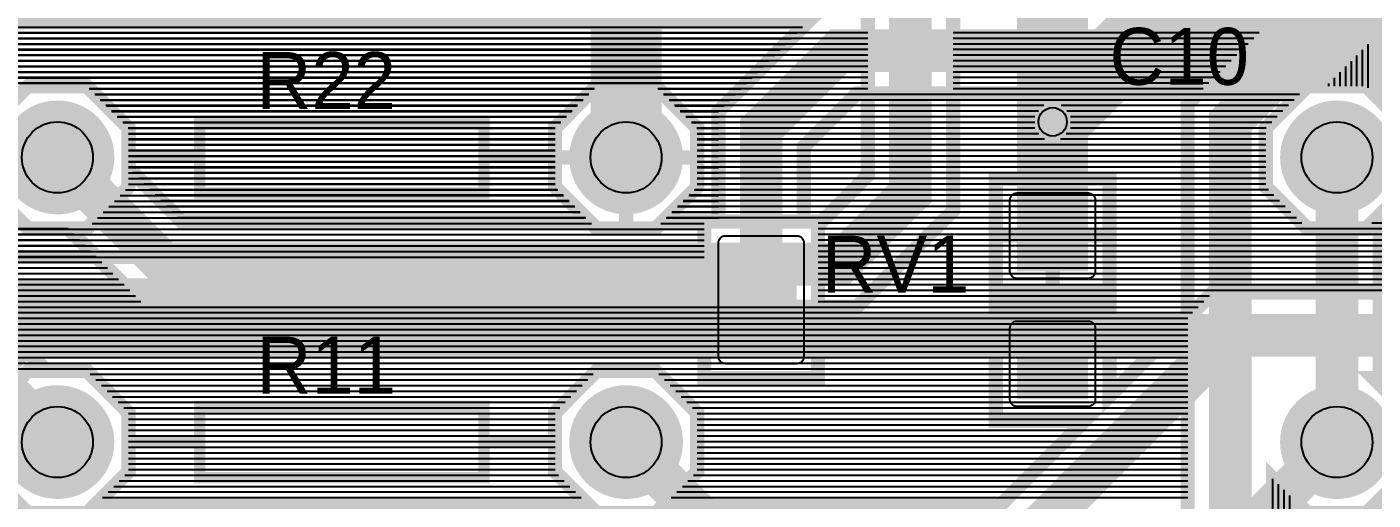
# Model space of a CAD drawing. Header units: inches. Extents: x -5.9 to 5.9, y -1.2 to 1.2.
# Drawn here: x -3.012 to -2.066, y -0.572 to -0.24 of the extents above; entities that cross this region are included whole.
import ezdxf

# ---------------------------------------------------------------- set-up
doc = ezdxf.new("R2010")
doc.units = ezdxf.units.IN
doc.layers.get('0').update_dxf_attribs({"linetype": 'CONTINUOUS'})

# ---------------------------------------------------------------- blocks, each defined once
blk = doc.blocks.new('RPAD')
blk.add_trace([(-0.5, -0.5), (-0.5, 0.5), (0.5, -0.5), (0.5, 0.5)])
blk = doc.blocks.new('EPAD')
at = {"const_width": 0.5}
blk.add_lwpolyline([(-0.25, 0, 1), (0.25, 0, 1)], format="xyb", close=True, dxfattribs=at)

msp = doc.modelspace()

# ---------------------------------------------------------------- linework, layer by layer
for points, const_width in [([(-2.590941, -0.0315), (-2.365941, -0.0315), (-2.290941, -0.1065), (-2.290941, -0.3065)], 0.05), ([(-2.590941, -0.0315), (-2.590941, -0.3315)], 0.05), ([(-3.040941, -0.310789), (-3.011652, -0.2815), (-2.97023, -0.2815), (-2.940941, -0.310789), (-2.940941, -0.339074), (-2.903515, -0.3765), (-2.616651, -0.3765), (-2.640941, -0.352211), (-2.640941, -0.310789), (-2.611652, -0.2815), (-2.57023, -0.2815), (-2.540941, -0.310789), (-2.540941, -0.352211), (-2.565231, -0.3765), (-2.453367, -0.3765), (-2.420941, -0.344074), (-2.420941, -0.179281), (-2.445941, -0.154281), (-2.445941, -0.108719), (-2.413722, -0.0765), (-2.368159, -0.0765), (-2.335941, -0.108719)], 0.01), ([(-2.335941, -0.108719), (-2.335941, -0.154281), (-2.360941, -0.179281), (-2.360941, -0.368926), (-2.428515, -0.4365), (-2.928367, -0.4365), (-2.983367, -0.3815), (-3.011652, -0.3815), (-3.040941, -0.352211)], 0.01), ([(-2.990941, -0.3315), (-2.915941, -0.4065), (-2.440941, -0.4065), (-2.390941, -0.3565), (-2.390941, -0.1315)], 0.03), ([(1.009059, -0.9315), (0.734059, -0.9315), (0.684059, -0.9815), (0.684059, -1.1065), (0.634059, -1.1565), (-2.115941, -1.1565), (-2.165941, -1.1065), (-2.165941, -0.3065), (-1.990941, -0.1315)], 0.03), ([(0.646485, -1.1865), (-2.128367, -1.1865), (-2.195941, -1.118926), (-2.195941, -0.294074), (-2.045941, -0.144074)], 0.01), ([(-2.040941, -0.310789), (-2.07023, -0.2815), (-2.098516, -0.2815), (-2.003515, -0.1865)], 0.01), ([(-3.240941, -0.2315), (-3.190941, -0.2815), (-3.190941, -0.3315), (-2.990941, -0.5315)], 0.03), ([(-2.517154, -0.290287), (-2.525941, -0.299074), (-2.525941, -0.3765), (-2.535941, -0.3765), (-2.535941, -0.4015), (-3.153515, -0.4015), (-3.218516, -0.3365), (-3.128515, -0.3365), (-3.028515, -0.2365), (-2.463366, -0.2365), (-2.517154, -0.290287)], 0.01), ([(-1.690941, -0.3315), (-1.765941, -0.2565), (-2.240941, -0.2565), (-2.290941, -0.3065)], 0.05), ([(-2.495941, -0.4315), (-2.495941, -0.3115), (-2.440941, -0.2565), (-1.615941, -0.2565)], 0.03), ([(-2.040941, -0.352211), (-2.07023, -0.3815), (-2.111652, -0.3815), (-2.140941, -0.352211), (-2.140941, -0.310789), (-2.116651, -0.2865), (-2.428515, -0.2865), (-2.465941, -0.323926), (-2.465941, -0.3765), (-2.455941, -0.3765), (-2.455941, -0.4865), (-2.535941, -0.4865), (-2.535941, -0.4615), (-3.178367, -0.4615)], 0.01), ([(-3.040941, -0.352211), (-3.040941, -0.310789), (-3.011652, -0.2815), (-2.97023, -0.2815), (-2.940941, -0.310789), (-2.940941, -0.352211), (-2.97023, -0.3815), (-3.011652, -0.3815), (-3.040941, -0.352211)], 0.01), ([(-2.640941, -0.352211), (-2.640941, -0.310789), (-2.611652, -0.2815), (-2.57023, -0.2815), (-2.540941, -0.310789), (-2.540941, -0.352211), (-2.57023, -0.3815), (-2.611652, -0.3815), (-2.640941, -0.352211)], 0.01), ([(-2.590941, -0.2815), (-2.590941, -0.3315)], 0.01), ([(-2.590941, -0.2815), (-2.590941, -0.3315)], 0.01), ([(-2.290941, -0.3065), (-2.290941, -0.3865)], 0.05), ([(-1.716651, -0.2865), (-2.065231, -0.2865), (-2.040941, -0.310789)], 0.01), ([(-2.303441, -0.311678), (-2.303441, -0.301322), (-2.296119, -0.294), (-2.285763, -0.294), (-2.278441, -0.301322), (-2.278441, -0.311678), (-2.285763, -0.319), (-2.296119, -0.319), (-2.303441, -0.311678)], 0.01), ([(-2.303441, -0.311678), (-2.303441, -0.301322), (-2.296119, -0.294), (-2.285763, -0.294), (-2.278441, -0.301322), (-2.278441, -0.311678), (-2.285763, -0.319), (-2.296119, -0.319), (-2.303441, -0.311678)], 0.01), ([(-2.890941, -0.3565), (-2.690941, -0.3565), (-2.690941, -0.3065), (-2.890941, -0.3065), (-2.890941, -0.3565)], 0.008), ([(-2.890941, -0.3565), (-2.690941, -0.3565), (-2.690941, -0.3065), (-2.890941, -0.3065), (-2.890941, -0.3565)], 0.008), ([(-2.890941, -0.3565), (-2.690941, -0.3565), (-2.690941, -0.3065), (-2.890941, -0.3065), (-2.890941, -0.3565)], 0.008), ([(-1.340941, -0.3315), (-1.340941, -0.4065), (-1.390941, -0.4565), (-3.015941, -0.4565), (-3.215941, -0.6565), (-4.315941, -0.6565), (-4.390941, -0.7315)], 0.03), ([(-2.990941, -0.3315), (-3.590941, -0.3315), (-3.690941, -0.4315)], 0.03), ([(-3.160941, -0.319074), (-2.998515, -0.4815), (-2.97023, -0.4815), (-2.940941, -0.510789), (-2.940941, -0.552211), (-2.97023, -0.5815), (-3.011652, -0.5815), (-3.040941, -0.552211)], 0.01), ([(-2.090941, -0.5315), (-2.090941, -0.3315)], 0.03), ([(-2.940941, -0.3315), (-2.890941, -0.3315)], 0.008), ([(-2.940941, -0.3315), (-2.890941, -0.3315)], 0.008), ([(-2.940941, -0.3315), (-2.890941, -0.3315)], 0.008), ([(-2.690941, -0.3315), (-2.640941, -0.3315)], 0.008), ([(-2.690941, -0.3315), (-2.640941, -0.3315)], 0.008), ([(-2.690941, -0.3315), (-2.640941, -0.3315)], 0.008), ([(-2.640941, -0.3315), (-2.590941, -0.3315)], 0.01), ([(-2.640941, -0.3315), (-2.590941, -0.3315)], 0.01), ([(-2.540941, -0.3315), (-2.590941, -0.3315)], 0.01), ([(-2.540941, -0.3315), (-2.590941, -0.3315)], 0.01), ([(-2.590941, -0.3815), (-2.590941, -0.3315)], 0.01), ([(-2.495941, -0.4315), (-3.165941, -0.4315), (-3.240941, -0.3565), (-3.815941, -0.3565)], 0.03), ([(-2.330941, -0.3465), (-2.250941, -0.3465), (-2.250941, -0.4265), (-2.330941, -0.4265), (-2.330941, -0.3465)], 0.01), ([(-2.290941, -0.3465), (-2.290941, -0.3865)], 0.01), ([(-2.040941, -0.510789), (-2.060941, -0.490789), (-2.060941, -0.372211), (-2.040941, -0.352211)], 0.01), ([(-2.330941, -0.3865), (-2.290941, -0.3865)], 0.01), ([(-2.250941, -0.3865), (-2.290941, -0.3865)], 0.01), ([(-2.290941, -0.4265), (-2.290941, -0.3865)], 0.01), ([(-3.040941, -0.510789), (-3.011652, -0.4815), (-2.97023, -0.4815), (-2.940941, -0.510789), (-2.940941, -0.552211), (-2.965231, -0.5765), (-2.616651, -0.5765), (-2.640941, -0.552211), (-2.640941, -0.510789), (-2.611652, -0.4815), (-2.57023, -0.4815), (-2.540941, -0.510789), (-2.540941, -0.552211), (-2.565231, -0.5765), (-2.328367, -0.5765), (-2.268366, -0.5165), (-2.330941, -0.5165), (-2.330941, -0.4365), (-2.250941, -0.4365), (-2.250941, -0.499075), (-2.178367, -0.4265), (-1.288366, -0.4265)], 0.01), ([(-4.990941, -0.6315), (-4.915941, -0.6315), (-4.890941, -0.6065), (-2.315941, -0.6065), (-2.165941, -0.4565), (-1.165941, -0.4565), (-1.090941, -0.5315)], 0.03), ([(-2.640941, -0.552211), (-2.640941, -0.510789), (-2.611652, -0.4815), (-2.57023, -0.4815), (-2.540941, -0.510789), (-2.540941, -0.552211), (-2.57023, -0.5815), (-2.611652, -0.5815), (-2.640941, -0.552211)], 0.01), ([(-1.716651, -0.4865), (-2.065231, -0.4865), (-2.040941, -0.510789)], 0.01), ([(-2.890941, -0.5565), (-2.690941, -0.5565), (-2.690941, -0.5065), (-2.890941, -0.5065), (-2.890941, -0.5565)], 0.008), ([(-2.890941, -0.5565), (-2.690941, -0.5565), (-2.690941, -0.5065), (-2.890941, -0.5065), (-2.890941, -0.5565)], 0.008), ([(-2.890941, -0.5565), (-2.690941, -0.5565), (-2.690941, -0.5065), (-2.890941, -0.5065), (-2.890941, -0.5565)], 0.008), ([(-2.090941, -0.5315), (-2.215941, -0.6565), (-3.315941, -0.6565), (-3.390941, -0.7315)], 0.03), ([(-2.040941, -0.6315), (-2.490941, -0.6315), (-2.590941, -0.5315)], 0.03), ([(-2.940941, -0.5315), (-2.890941, -0.5315)], 0.008), ([(-2.940941, -0.5315), (-2.890941, -0.5315)], 0.008), ([(-2.940941, -0.5315), (-2.890941, -0.5315)], 0.008), ([(-2.690941, -0.5315), (-2.640941, -0.5315)], 0.008), ([(-2.690941, -0.5315), (-2.640941, -0.5315)], 0.008), ([(-2.690941, -0.5315), (-2.640941, -0.5315)], 0.008), ([(-4.903367, -0.5765), (-3.016651, -0.5765), (-3.040941, -0.552211)], 0.01), ([(-2.040941, -0.552211), (-2.07023, -0.5815), (-2.098515, -0.5815), (-2.203515, -0.6865), (-2.95816, -0.6865), (-2.943159, -0.7015), (-2.378515, -0.7015), (-2.098515, -0.9815), (-2.07023, -0.9815), (-2.040941, -1.010789)], 0.01), ([(-2.040941, -1.010789), (-2.07023, -0.9815), (-2.111652, -0.9815), (-2.135941, -1.00579), (-2.135941, -0.55721), (-2.111652, -0.5815), (-2.07023, -0.5815), (-2.040941, -0.552211)], 0.01)]:
    msp.add_lwpolyline(points, dxfattribs=dict(const_width=const_width))
for points in [[(-3.100941, -0.24372), (-2.420941, -0.24372)], [(-3.036036, -0.24402), (-2.470886, -0.24402)], [(-3.032099, -0.240083), (-2.466949, -0.240083)], [(-2.360941, -0.24372), (-2.145587, -0.24372)], [(-3.108404, -0.255531), (-2.420941, -0.255531)], [(-3.104467, -0.251594), (-2.420941, -0.251594)], [(-3.100941, -0.247657), (-2.420941, -0.247657)], [(-3.04391, -0.251894), (-2.47876, -0.251894)], [(-3.039973, -0.247957), (-2.474823, -0.247957)], [(-2.360941, -0.247657), (-2.149524, -0.247657)], [(-2.360941, -0.251594), (-2.153461, -0.251594)], [(-2.360941, -0.255531), (-2.157398, -0.255531)], [(-2.069012, -0.282719), (-2.069012, -0.251996)], [(-3.116278, -0.263406), (-2.420941, -0.263406)], [(-3.112341, -0.259469), (-2.420941, -0.259469)], [(-3.055721, -0.263705), (-2.490571, -0.263705)], [(-3.051784, -0.259768), (-2.486634, -0.259768)], [(-3.047847, -0.255831), (-2.482697, -0.255831)], [(-2.360941, -0.259469), (-2.161335, -0.259469)], [(-2.360941, -0.263406), (-2.165272, -0.263406)], [(-2.080823, -0.2815), (-2.080823, -0.263807)], [(-2.076886, -0.2815), (-2.076886, -0.25987)], [(-2.072949, -0.2815), (-2.072949, -0.255933)], [(-3.124152, -0.27128), (-2.420941, -0.27128)], [(-3.120215, -0.267343), (-2.420941, -0.267343)], [(-3.063595, -0.271579), (-2.498445, -0.271579)], [(-3.059658, -0.267642), (-2.494508, -0.267642)], [(-2.360941, -0.267343), (-2.169209, -0.267343)], [(-2.360941, -0.27128), (-2.173146, -0.27128)], [(-2.088697, -0.2815), (-2.088697, -0.271681)], [(-2.08476, -0.2815), (-2.08476, -0.267744)], [(-3.160941, -0.275217), (-2.420941, -0.275217)], [(-3.160941, -0.279154), (-2.420941, -0.279154)], [(-3.071469, -0.279453), (-2.506319, -0.279453)], [(-3.067532, -0.275516), (-2.502382, -0.275516)], [(-2.96864, -0.283091), (-2.613242, -0.283091)], [(-2.968341, -0.28339), (-2.613541, -0.28339)], [(-2.56864, -0.283091), (-2.420941, -0.283091)], [(-2.568341, -0.28339), (-2.510256, -0.28339)], [(-2.360941, -0.275217), (-2.177083, -0.275217)], [(-2.360941, -0.279154), (-2.18102, -0.279154)], [(-2.360941, -0.283091), (-2.184957, -0.283091)], [(-2.096571, -0.2815), (-2.096571, -0.279556)], [(-2.092634, -0.2815), (-2.092634, -0.275619)], [(-2.964703, -0.287028), (-2.617179, -0.287028)], [(-2.964404, -0.287327), (-2.617478, -0.287327)], [(-2.960766, -0.290965), (-2.621116, -0.290965)], [(-2.960467, -0.291264), (-2.621415, -0.291264)], [(-2.564703, -0.287028), (-2.420941, -0.287028)], [(-2.564404, -0.287327), (-2.514193, -0.287327)], [(-2.560766, -0.290965), (-2.420941, -0.290965)], [(-2.560467, -0.291264), (-2.51813, -0.291264)], [(-2.43298, -0.290965), (-2.121116, -0.290965)], [(-2.429043, -0.287028), (-2.117179, -0.287028)], [(-2.360941, -0.287028), (-2.188894, -0.287028)], [(-2.360941, -0.290965), (-2.192831, -0.290965)], [(-2.956829, -0.294902), (-2.625053, -0.294902)], [(-2.95653, -0.295201), (-2.625352, -0.295201)], [(-2.952892, -0.298839), (-2.62899, -0.298839)], [(-2.952593, -0.299138), (-2.629289, -0.299138)], [(-2.948955, -0.302776), (-2.632927, -0.302776)], [(-2.556829, -0.294902), (-2.420941, -0.294902)], [(-2.55653, -0.295201), (-2.522067, -0.295201)], [(-2.552892, -0.298839), (-2.420941, -0.298839)], [(-2.552593, -0.299138), (-2.525941, -0.299138)], [(-2.548955, -0.302776), (-2.420941, -0.302776)], [(-2.444791, -0.302776), (-2.303441, -0.302776)], [(-2.440854, -0.298839), (-2.300957, -0.298839)], [(-2.436917, -0.294902), (-2.29702, -0.294902)], [(-2.360941, -0.294902), (-2.29702, -0.294902)], [(-2.360941, -0.298839), (-2.300957, -0.298839)], [(-2.360941, -0.302776), (-2.303441, -0.302776)], [(-2.284862, -0.294902), (-2.195941, -0.294902)], [(-2.284862, -0.294902), (-2.125053, -0.294902)], [(-2.280925, -0.298839), (-2.195941, -0.298839)], [(-2.280925, -0.298839), (-2.12899, -0.298839)], [(-2.278441, -0.302776), (-2.195941, -0.302776)], [(-2.278441, -0.302776), (-2.132927, -0.302776)], [(-2.948656, -0.303075), (-2.633226, -0.303075)], [(-2.945018, -0.306713), (-2.636864, -0.306713)], [(-2.944719, -0.307012), (-2.637163, -0.307012)], [(-2.941081, -0.31065), (-2.640801, -0.31065)], [(-2.940941, -0.310949), (-2.640941, -0.310949)], [(-2.548656, -0.303075), (-2.525941, -0.303075)], [(-2.545018, -0.306713), (-2.420941, -0.306713)], [(-2.544719, -0.307012), (-2.525941, -0.307012)], [(-2.541081, -0.31065), (-2.420941, -0.31065)], [(-2.540941, -0.310949), (-2.525941, -0.310949)], [(-2.452665, -0.31065), (-2.303441, -0.31065)], [(-2.448728, -0.306713), (-2.303441, -0.306713)], [(-2.360941, -0.306713), (-2.303441, -0.306713)], [(-2.360941, -0.31065), (-2.303441, -0.31065)], [(-2.278441, -0.306713), (-2.195941, -0.306713)], [(-2.278441, -0.306713), (-2.136864, -0.306713)], [(-2.278441, -0.31065), (-2.195941, -0.31065)], [(-2.278441, -0.31065), (-2.140801, -0.31065)], [(-2.940941, -0.314587), (-2.640941, -0.314587)], [(-2.940941, -0.314886), (-2.640941, -0.314886)], [(-2.940941, -0.318524), (-2.640941, -0.318524)], [(-2.940941, -0.318823), (-2.640941, -0.318823)], [(-2.540941, -0.314587), (-2.420941, -0.314587)], [(-2.540941, -0.314886), (-2.525941, -0.314886)], [(-2.540941, -0.318524), (-2.420941, -0.318524)], [(-2.540941, -0.318823), (-2.525941, -0.318823)], [(-2.460539, -0.318524), (-2.296595, -0.318524)], [(-2.456602, -0.314587), (-2.300532, -0.314587)], [(-2.360941, -0.314587), (-2.300532, -0.314587)], [(-2.360941, -0.318524), (-2.296595, -0.318524)], [(-2.285287, -0.318524), (-2.195941, -0.318524)], [(-2.285287, -0.318524), (-2.140941, -0.318524)], [(-2.28135, -0.314587), (-2.195941, -0.314587)], [(-2.28135, -0.314587), (-2.140941, -0.314587)], [(-2.940941, -0.322461), (-2.640941, -0.322461)], [(-2.940941, -0.32276), (-2.640941, -0.32276)], [(-2.940941, -0.326398), (-2.640941, -0.326398)], [(-2.940941, -0.326697), (-2.640941, -0.326697)], [(-2.940941, -0.330335), (-2.640941, -0.330335)], [(-2.940941, -0.330634), (-2.640941, -0.330634)], [(-2.540941, -0.322461), (-2.420941, -0.322461)], [(-2.540941, -0.32276), (-2.525941, -0.32276)], [(-2.540941, -0.326398), (-2.420941, -0.326398)], [(-2.540941, -0.326697), (-2.525941, -0.326697)], [(-2.540941, -0.330335), (-2.420941, -0.330335)], [(-2.540941, -0.330634), (-2.525941, -0.330634)], [(-2.465941, -0.326398), (-2.140941, -0.326398)], [(-2.465941, -0.330335), (-2.140941, -0.330335)], [(-2.464476, -0.322461), (-2.140941, -0.322461)], [(-2.360941, -0.322461), (-2.195941, -0.322461)], [(-2.360941, -0.326398), (-2.195941, -0.326398)], [(-2.360941, -0.330335), (-2.195941, -0.330335)], [(-2.940941, -0.334272), (-2.640941, -0.334272)], [(-2.940941, -0.334571), (-2.640941, -0.334571)], [(-2.940941, -0.338209), (-2.640941, -0.338209)], [(-2.940941, -0.338508), (-2.640941, -0.338508)], [(-2.540941, -0.334272), (-2.420941, -0.334272)], [(-2.540941, -0.334571), (-2.525941, -0.334571)], [(-2.540941, -0.338209), (-2.420941, -0.338209)], [(-2.540941, -0.338508), (-2.525941, -0.338508)], [(-2.465941, -0.334272), (-2.140941, -0.334272)], [(-2.465941, -0.338209), (-2.140941, -0.338209)], [(-2.360941, -0.334272), (-2.195941, -0.334272)], [(-2.360941, -0.338209), (-2.195941, -0.338209)], [(-2.940941, -0.342445), (-2.640941, -0.342445)], [(-2.940941, -0.346382), (-2.640941, -0.346382)], [(-2.940941, -0.350319), (-2.640941, -0.350319)], [(-2.93787, -0.342146), (-2.640941, -0.342146)], [(-2.933933, -0.346083), (-2.640941, -0.346083)], [(-2.929996, -0.35002), (-2.640941, -0.35002)], [(-2.540941, -0.342146), (-2.420941, -0.342146)], [(-2.540941, -0.342445), (-2.525941, -0.342445)], [(-2.540941, -0.346083), (-2.422949, -0.346083)], [(-2.540941, -0.346382), (-2.525941, -0.346382)], [(-2.540941, -0.35002), (-2.426886, -0.35002)], [(-2.540941, -0.350319), (-2.525941, -0.350319)], [(-2.465941, -0.342146), (-2.140941, -0.342146)], [(-2.465941, -0.346083), (-2.140941, -0.346083)], [(-2.465941, -0.35002), (-2.330941, -0.35002)], [(-2.360941, -0.342146), (-2.195941, -0.342146)], [(-2.360941, -0.346083), (-2.195941, -0.346083)], [(-2.360941, -0.35002), (-2.195941, -0.35002)], [(-2.250941, -0.35002), (-2.140941, -0.35002)], [(-2.946924, -0.358193), (-2.634958, -0.358193)], [(-2.942987, -0.354256), (-2.638895, -0.354256)], [(-2.926059, -0.353957), (-2.639194, -0.353957)], [(-2.922122, -0.357894), (-2.635257, -0.357894)], [(-2.546924, -0.358193), (-2.525941, -0.358193)], [(-2.546624, -0.357894), (-2.43476, -0.357894)], [(-2.542987, -0.354256), (-2.525941, -0.354256)], [(-2.542687, -0.353957), (-2.430823, -0.353957)], [(-2.465941, -0.353957), (-2.330941, -0.353957)], [(-2.465941, -0.357894), (-2.330941, -0.357894)], [(-2.360941, -0.353957), (-2.195941, -0.353957)], [(-2.360941, -0.357894), (-2.195941, -0.357894)], [(-2.250941, -0.353957), (-2.139194, -0.353957)], [(-2.250941, -0.357894), (-2.135257, -0.357894)], [(-2.954798, -0.366067), (-2.627084, -0.366067)], [(-2.950861, -0.36213), (-2.631021, -0.36213)], [(-2.918185, -0.361831), (-2.63132, -0.361831)], [(-2.914248, -0.365768), (-2.627383, -0.365768)], [(-2.554798, -0.366067), (-2.525941, -0.366067)], [(-2.554498, -0.365768), (-2.442634, -0.365768)], [(-2.550861, -0.36213), (-2.525941, -0.36213)], [(-2.550561, -0.361831), (-2.438697, -0.361831)], [(-2.465941, -0.361831), (-2.330941, -0.361831)], [(-2.465941, -0.365768), (-2.330941, -0.365768)], [(-2.360941, -0.361831), (-2.195941, -0.361831)], [(-2.360941, -0.365768), (-2.195941, -0.365768)], [(-2.250941, -0.361831), (-2.13132, -0.361831)], [(-2.250941, -0.365768), (-2.127383, -0.365768)], [(-2.966609, -0.377878), (-2.615273, -0.377878)], [(-2.962672, -0.373941), (-2.61921, -0.373941)], [(-2.958735, -0.370004), (-2.623147, -0.370004)], [(-2.910311, -0.369705), (-2.623446, -0.369705)], [(-2.906374, -0.373642), (-2.619509, -0.373642)], [(-2.566609, -0.377878), (-2.535941, -0.377878)], [(-2.562672, -0.373941), (-2.525941, -0.373941)], [(-2.562372, -0.373642), (-2.450508, -0.373642)], [(-2.558735, -0.370004), (-2.525941, -0.370004)], [(-2.558435, -0.369705), (-2.446571, -0.369705)], [(-2.465941, -0.369705), (-2.330941, -0.369705)], [(-2.465941, -0.373642), (-2.330941, -0.373642)], [(-2.455941, -0.377579), (-2.330941, -0.377579)], [(-2.369594, -0.377579), (-2.195941, -0.377579)], [(-2.365657, -0.373642), (-2.195941, -0.373642)], [(-2.36172, -0.369705), (-2.195941, -0.369705)], [(-2.250941, -0.369705), (-2.123446, -0.369705)], [(-2.250941, -0.373642), (-2.119509, -0.373642)], [(-2.250941, -0.377579), (-2.115572, -0.377579)], [(-2.066309, -0.377579), (-1.715572, -0.377579)], [(-3.1732, -0.381815), (-2.535941, -0.381815)], [(-3.169263, -0.385752), (-2.535941, -0.385752)], [(-3.0985, -0.381516), (-2.98335, -0.381516)], [(-3.094563, -0.385453), (-2.979413, -0.385453)], [(-2.455941, -0.381516), (-2.330941, -0.381516)], [(-2.455941, -0.385453), (-2.330941, -0.385453)], [(-2.377469, -0.385453), (-2.195941, -0.385453)], [(-2.373531, -0.381516), (-2.195941, -0.381516)], [(-2.250941, -0.381516), (-1.430941, -0.381516)], [(-2.250941, -0.385453), (-1.430941, -0.385453)], [(-3.165326, -0.389689), (-2.535941, -0.389689)], [(-3.161389, -0.393626), (-2.535941, -0.393626)], [(-3.157452, -0.397563), (-2.535941, -0.397563)], [(-3.090626, -0.38939), (-2.975476, -0.38939)], [(-3.086689, -0.393327), (-2.971539, -0.393327)], [(-3.082752, -0.397264), (-2.967602, -0.397264)], [(-2.455941, -0.38939), (-2.330941, -0.38939)], [(-2.455941, -0.393327), (-2.330941, -0.393327)], [(-2.455941, -0.397264), (-2.330941, -0.397264)], [(-2.38928, -0.397264), (-2.195941, -0.397264)], [(-2.385343, -0.393327), (-2.195941, -0.393327)], [(-2.381406, -0.38939), (-2.195941, -0.38939)], [(-2.250941, -0.38939), (-1.430941, -0.38939)], [(-2.250941, -0.393327), (-1.430941, -0.393327)], [(-2.250941, -0.397264), (-1.430941, -0.397264)], [(-3.153515, -0.4015), (-2.535941, -0.4015)], [(-3.078815, -0.401201), (-2.963665, -0.401201)], [(-3.074878, -0.405138), (-2.959728, -0.405138)], [(-2.455941, -0.401201), (-2.330941, -0.401201)], [(-2.455941, -0.405138), (-2.330941, -0.405138)], [(-2.397154, -0.405138), (-2.195941, -0.405138)], [(-2.393217, -0.401201), (-2.195941, -0.401201)], [(-2.250941, -0.401201), (-1.427808, -0.401201)], [(-2.250941, -0.405138), (-1.423871, -0.405138)], [(-3.070941, -0.409075), (-2.955791, -0.409075)], [(-3.067004, -0.413012), (-2.951854, -0.413012)], [(-2.455941, -0.409075), (-2.330941, -0.409075)], [(-2.455941, -0.413012), (-2.330941, -0.413012)], [(-2.405028, -0.413012), (-2.195941, -0.413012)], [(-2.401091, -0.409075), (-2.195941, -0.409075)], [(-2.250941, -0.409075), (-1.419934, -0.409075)], [(-2.250941, -0.413012), (-1.415997, -0.413012)], [(-3.063067, -0.416949), (-2.947917, -0.416949)], [(-3.05913, -0.420886), (-2.94398, -0.420886)], [(-3.055193, -0.424823), (-2.940043, -0.424823)], [(-2.455941, -0.416949), (-2.330941, -0.416949)], [(-2.455941, -0.420886), (-2.330941, -0.420886)], [(-2.455941, -0.424823), (-2.330941, -0.424823)], [(-2.416839, -0.424823), (-2.195941, -0.424823)], [(-2.412902, -0.420886), (-2.195941, -0.420886)], [(-2.408965, -0.416949), (-2.195941, -0.416949)], [(-2.250941, -0.416949), (-1.41206, -0.416949)], [(-2.250941, -0.420886), (-1.408123, -0.420886)], [(-2.250941, -0.424823), (-1.290043, -0.424823)], [(-3.051256, -0.42876), (-2.936106, -0.42876)], [(-3.047319, -0.432697), (-2.932169, -0.432697)], [(-2.455941, -0.42876), (-2.180626, -0.42876)], [(-2.455941, -0.432697), (-2.184563, -0.432697)], [(-2.424713, -0.432697), (-2.195941, -0.432697)], [(-2.420776, -0.42876), (-2.195941, -0.42876)], [(-3.043382, -0.436634), (-2.195941, -0.436634)], [(-3.039445, -0.440571), (-2.195941, -0.440571)], [(-3.035508, -0.444508), (-2.195941, -0.444508)], [(-2.455941, -0.436634), (-2.330941, -0.436634)], [(-2.455941, -0.440571), (-2.330941, -0.440571)], [(-2.455941, -0.444508), (-2.330941, -0.444508)], [(-2.250941, -0.436634), (-2.1885, -0.436634)], [(-2.250941, -0.440571), (-2.192437, -0.440571)], [(-2.250941, -0.444508), (-2.196374, -0.444508)], [(-3.031571, -0.448445), (-2.195941, -0.448445)], [(-3.027634, -0.452382), (-2.195941, -0.452382)], [(-2.455941, -0.448445), (-2.330941, -0.448445)], [(-2.455941, -0.452382), (-2.330941, -0.452382)], [(-2.250941, -0.448445), (-2.200311, -0.448445)], [(-2.250941, -0.452382), (-2.204248, -0.452382)], [(-3.023697, -0.456319), (-2.195941, -0.456319)], [(-3.01976, -0.460256), (-2.195941, -0.460256)], [(-2.455941, -0.456319), (-2.330941, -0.456319)], [(-2.455941, -0.460256), (-2.330941, -0.460256)], [(-2.250941, -0.456319), (-2.208185, -0.456319)], [(-2.250941, -0.460256), (-2.212122, -0.460256)], [(-3.260798, -0.472067), (-2.535941, -0.472067)], [(-3.256861, -0.46813), (-2.535941, -0.46813)], [(-3.252924, -0.464193), (-2.535941, -0.464193)], [(-3.015823, -0.464193), (-2.195941, -0.464193)], [(-3.011886, -0.46813), (-2.195941, -0.46813)], [(-3.007949, -0.472067), (-2.195941, -0.472067)], [(-2.455941, -0.464193), (-2.330941, -0.464193)], [(-2.455941, -0.46813), (-2.330941, -0.46813)], [(-2.455941, -0.472067), (-2.330941, -0.472067)], [(-2.250941, -0.464193), (-2.216059, -0.464193)], [(-2.250941, -0.46813), (-2.219996, -0.46813)], [(-2.250941, -0.472067), (-2.223933, -0.472067)], [(-3.268672, -0.479941), (-2.535941, -0.479941)], [(-3.264735, -0.476004), (-2.535941, -0.476004)], [(-3.004012, -0.476004), (-2.195941, -0.476004)], [(-3.000075, -0.479941), (-2.195941, -0.479941)], [(-2.455941, -0.476004), (-2.330941, -0.476004)], [(-2.455941, -0.479941), (-2.330941, -0.479941)], [(-2.250941, -0.476004), (-2.22787, -0.476004)], [(-2.250941, -0.479941), (-2.231807, -0.479941)], [(-2.967853, -0.483878), (-2.614029, -0.483878)], [(-2.967853, -0.483878), (-2.614029, -0.483878)], [(-2.963916, -0.487815), (-2.617966, -0.487815)], [(-2.963916, -0.487815), (-2.617966, -0.487815)], [(-2.959979, -0.491752), (-2.621903, -0.491752)], [(-2.959979, -0.491752), (-2.621903, -0.491752)], [(-2.567853, -0.483878), (-2.195941, -0.483878)], [(-2.567853, -0.483878), (-2.535941, -0.483878)], [(-2.563916, -0.487815), (-2.195941, -0.487815)], [(-2.563916, -0.487815), (-2.330941, -0.487815)], [(-2.559979, -0.491752), (-2.195941, -0.491752)], [(-2.559979, -0.491752), (-2.330941, -0.491752)], [(-2.455941, -0.483878), (-2.330941, -0.483878)], [(-2.250941, -0.483878), (-2.235744, -0.483878)], [(-2.250941, -0.487815), (-2.239681, -0.487815)], [(-2.250941, -0.491752), (-2.243618, -0.491752)], [(-2.956042, -0.495689), (-2.62584, -0.495689)], [(-2.956042, -0.495689), (-2.62584, -0.495689)], [(-2.952105, -0.499626), (-2.629777, -0.499626)], [(-2.952105, -0.499626), (-2.629777, -0.499626)], [(-2.556042, -0.495689), (-2.195941, -0.495689)], [(-2.556042, -0.495689), (-2.330941, -0.495689)], [(-2.552105, -0.499626), (-2.195941, -0.499626)], [(-2.552105, -0.499626), (-2.330941, -0.499626)], [(-2.250941, -0.495689), (-2.247555, -0.495689)], [(-2.948168, -0.503563), (-2.633714, -0.503563)], [(-2.948168, -0.503563), (-2.633714, -0.503563)], [(-2.944231, -0.5075), (-2.637651, -0.5075)], [(-2.944231, -0.5075), (-2.637651, -0.5075)], [(-2.548168, -0.503563), (-2.195941, -0.503563)], [(-2.548168, -0.503563), (-2.330941, -0.503563)], [(-2.544231, -0.5075), (-2.195941, -0.5075)], [(-2.544231, -0.5075), (-2.330941, -0.5075)], [(-2.940941, -0.511437), (-2.640941, -0.511437)], [(-2.940941, -0.511437), (-2.640941, -0.511437)], [(-2.940941, -0.515374), (-2.640941, -0.515374)], [(-2.940941, -0.515374), (-2.640941, -0.515374)], [(-2.940941, -0.519311), (-2.640941, -0.519311)], [(-2.940941, -0.519311), (-2.640941, -0.519311)], [(-2.540941, -0.511437), (-2.195941, -0.511437)], [(-2.540941, -0.511437), (-2.330941, -0.511437)], [(-2.540941, -0.515374), (-2.195941, -0.515374)], [(-2.540941, -0.515374), (-2.330941, -0.515374)], [(-2.540941, -0.519311), (-2.195941, -0.519311)], [(-2.540941, -0.519311), (-2.271177, -0.519311)], [(-2.940941, -0.523248), (-2.640941, -0.523248)], [(-2.940941, -0.523248), (-2.640941, -0.523248)], [(-2.940941, -0.527185), (-2.640941, -0.527185)], [(-2.940941, -0.527185), (-2.640941, -0.527185)], [(-2.540941, -0.523248), (-2.195941, -0.523248)], [(-2.540941, -0.523248), (-2.275114, -0.523248)], [(-2.540941, -0.527185), (-2.195941, -0.527185)], [(-2.540941, -0.527185), (-2.279051, -0.527185)], [(-2.940941, -0.531122), (-2.640941, -0.531122)], [(-2.940941, -0.531122), (-2.640941, -0.531122)], [(-2.940941, -0.535059), (-2.640941, -0.535059)], [(-2.940941, -0.535059), (-2.640941, -0.535059)], [(-2.940941, -0.538996), (-2.640941, -0.538996)], [(-2.940941, -0.538996), (-2.640941, -0.538996)], [(-2.540941, -0.531122), (-2.195941, -0.531122)], [(-2.540941, -0.531122), (-2.282988, -0.531122)], [(-2.540941, -0.535059), (-2.195941, -0.535059)], [(-2.540941, -0.535059), (-2.286925, -0.535059)], [(-2.540941, -0.538996), (-2.195941, -0.538996)], [(-2.540941, -0.538996), (-2.290862, -0.538996)], [(-2.940941, -0.542933), (-2.640941, -0.542933)], [(-2.940941, -0.542933), (-2.640941, -0.542933)], [(-2.940941, -0.54687), (-2.640941, -0.54687)], [(-2.940941, -0.54687), (-2.640941, -0.54687)], [(-2.540941, -0.542933), (-2.195941, -0.542933)], [(-2.540941, -0.542933), (-2.294799, -0.542933)], [(-2.540941, -0.54687), (-2.195941, -0.54687)], [(-2.540941, -0.54687), (-2.298736, -0.54687)], [(-2.943475, -0.554744), (-2.638407, -0.554744)], [(-2.943475, -0.554744), (-2.638407, -0.554744)], [(-2.940941, -0.550807), (-2.640941, -0.550807)], [(-2.940941, -0.550807), (-2.640941, -0.550807)], [(-2.543475, -0.554744), (-2.195941, -0.554744)], [(-2.543475, -0.554744), (-2.30661, -0.554744)], [(-2.540941, -0.550807), (-2.195941, -0.550807)], [(-2.540941, -0.550807), (-2.302673, -0.550807)], [(-2.135941, -1.00579), (-2.135941, -0.55721)], [(-2.955286, -0.566555), (-2.626596, -0.566555)], [(-2.955286, -0.566555), (-2.626596, -0.566555)], [(-2.951349, -0.562618), (-2.630533, -0.562618)], [(-2.951349, -0.562618), (-2.630533, -0.562618)], [(-2.947412, -0.558681), (-2.63447, -0.558681)], [(-2.947412, -0.558681), (-2.63447, -0.558681)], [(-2.555286, -0.566555), (-2.195941, -0.566555)], [(-2.555286, -0.566555), (-2.318421, -0.566555)], [(-2.551349, -0.562618), (-2.195941, -0.562618)], [(-2.551349, -0.562618), (-2.314484, -0.562618)], [(-2.547412, -0.558681), (-2.195941, -0.558681)], [(-2.547412, -0.558681), (-2.310547, -0.558681)], [(-2.132004, -1.001853), (-2.132004, -0.561147)], [(-2.128067, -0.997916), (-2.128067, -0.565084)], [(-2.959223, -0.570492), (-2.622659, -0.570492)], [(-2.959223, -0.570492), (-2.622659, -0.570492)], [(-2.559223, -0.570492), (-2.195941, -0.570492)], [(-2.559223, -0.570492), (-2.322358, -0.570492)], [(-2.12413, -0.993979), (-2.12413, -0.569021)]]:
    msp.add_lwpolyline(points)
for points in [[(-2.315941, -0.3565), (-2.265941, -0.3565), (-2.264919, -0.3566), (-2.263973, -0.356886), (-2.263123, -0.357341), (-2.262386, -0.357945), (-2.261781, -0.358682), (-2.261327, -0.359532), (-2.261041, -0.360478), (-2.260941, -0.3615), (-2.260941, -0.4115), (-2.261041, -0.412522), (-2.261327, -0.413468), (-2.261781, -0.414318), (-2.262386, -0.415055), (-2.263123, -0.415659), (-2.263973, -0.416114), (-2.264919, -0.4164), (-2.265941, -0.4165), (-2.315941, -0.4165), (-2.316963, -0.4164), (-2.317909, -0.416114), (-2.318759, -0.415659), (-2.319496, -0.415055), (-2.3201, -0.414318), (-2.320555, -0.413468), (-2.320841, -0.412522), (-2.320941, -0.4115), (-2.320941, -0.3615), (-2.320841, -0.360478), (-2.320555, -0.359532), (-2.3201, -0.358682), (-2.319496, -0.357945), (-2.318759, -0.357341), (-2.317909, -0.356886), (-2.316963, -0.3566), (-2.315941, -0.3565)], [(-2.520941, -0.3865), (-2.470941, -0.3865), (-2.469919, -0.3866), (-2.468973, -0.386886), (-2.468123, -0.387341), (-2.467386, -0.387945), (-2.466781, -0.388682), (-2.466327, -0.389532), (-2.466041, -0.390478), (-2.465941, -0.3915), (-2.465941, -0.4715), (-2.466041, -0.472522), (-2.466327, -0.473468), (-2.466781, -0.474318), (-2.467386, -0.475055), (-2.468123, -0.475659), (-2.468973, -0.476114), (-2.469919, -0.4764), (-2.470941, -0.4765), (-2.520941, -0.4765), (-2.521963, -0.4764), (-2.522909, -0.476114), (-2.523759, -0.475659), (-2.524496, -0.475055), (-2.5251, -0.474318), (-2.525555, -0.473468), (-2.525841, -0.472522), (-2.525941, -0.4715), (-2.525941, -0.3915), (-2.525841, -0.390478), (-2.525555, -0.389532), (-2.5251, -0.388682), (-2.524496, -0.387945), (-2.523759, -0.387341), (-2.522909, -0.386886), (-2.521963, -0.3866), (-2.520941, -0.3865)], [(-2.315941, -0.4465), (-2.265941, -0.4465), (-2.264919, -0.4466), (-2.263973, -0.446886), (-2.263123, -0.447341), (-2.262386, -0.447945), (-2.261781, -0.448682), (-2.261327, -0.449532), (-2.261041, -0.450478), (-2.260941, -0.4515), (-2.260941, -0.5015), (-2.261041, -0.502522), (-2.261327, -0.503468), (-2.261781, -0.504318), (-2.262386, -0.505055), (-2.263123, -0.505659), (-2.263973, -0.506114), (-2.264919, -0.5064), (-2.265941, -0.5065), (-2.315941, -0.5065), (-2.316963, -0.5064), (-2.317909, -0.506114), (-2.318759, -0.505659), (-2.319496, -0.505055), (-2.3201, -0.504318), (-2.320555, -0.503468), (-2.320841, -0.502522), (-2.320941, -0.5015), (-2.320941, -0.4515), (-2.320841, -0.450478), (-2.320555, -0.449532), (-2.3201, -0.448682), (-2.319496, -0.447945), (-2.318759, -0.447341), (-2.317909, -0.446886), (-2.316963, -0.4466), (-2.315941, -0.4465)]]:
    msp.add_lwpolyline(points, close=True)
for centre, radius in [((-2.290941, -0.3065), 0.01), ((-2.990941, -0.3315), 0.025), ((-2.590941, -0.3315), 0.025), ((-2.090941, -0.3315), 0.025), ((-2.990941, -0.5315), 0.025), ((-2.590941, -0.5315), 0.025), ((-2.090941, -0.5315), 0.025)]:
    msp.add_circle(centre, radius)

# ---------------------------------------------------------------- block references
for name, p, xscale, yscale in [('EPAD', (-2.990941, -0.3315), 0.08, 0.08), ('EPAD', (-2.590941, -0.3315), 0.08, 0.08), ('EPAD', (-2.290941, -0.3065), 0.04, 0.04), ('EPAD', (-2.290941, -0.3065), 0.03, 0.03), ('EPAD', (-2.090941, -0.3315), 0.08, 0.08), ('EPAD', (-2.990941, -0.3315), 0.07, 0.07), ('EPAD', (-2.590941, -0.3315), 0.07, 0.07), ('EPAD', (-2.090941, -0.3315), 0.07, 0.07), ('RPAD', (-2.290941, -0.3865), 0.05, 0.05), ('RPAD', (-2.290941, -0.3865), 0.05, 0.05), ('RPAD', (-2.495941, -0.4315), 0.05, 0.08), ('RPAD', (-2.495941, -0.4315), 0.05, 0.08), ('RPAD', (-2.290941, -0.4765), 0.05, 0.05), ('RPAD', (-2.290941, -0.4765), 0.05, 0.05), ('EPAD', (-2.990941, -0.5315), 0.08, 0.08), ('EPAD', (-2.590941, -0.5315), 0.08, 0.08), ('EPAD', (-2.090941, -0.5315), 0.08, 0.08), ('EPAD', (-2.990941, -0.5315), 0.07, 0.07), ('EPAD', (-2.590941, -0.5315), 0.07, 0.07), ('EPAD', (-2.090941, -0.5315), 0.07, 0.07)]:
    msp.add_blockref(name, p, dxfattribs=dict(xscale=xscale, yscale=yscale))

# ---------------------------------------------------------------- texts
for s, p in [('C10', (-2.250941, -0.2805)), ('C10', (-2.250941, -0.2805)), ('C10', (-2.250941, -0.2805)), ('R22', (-2.850941, -0.2975)), ('R22', (-2.850941, -0.2975)), ('R22', (-2.850941, -0.2975)), ('RV1', (-2.453441, -0.4265)), ('RV1', (-2.453441, -0.4265)), ('RV1', (-2.453441, -0.4265)), ('R11', (-2.850941, -0.4975)), ('R11', (-2.850941, -0.4975)), ('R11', (-2.850941, -0.4975))]:
    msp.add_text(s, height=0.04).set_placement(p)

doc.saveas('drawing.dxf')
